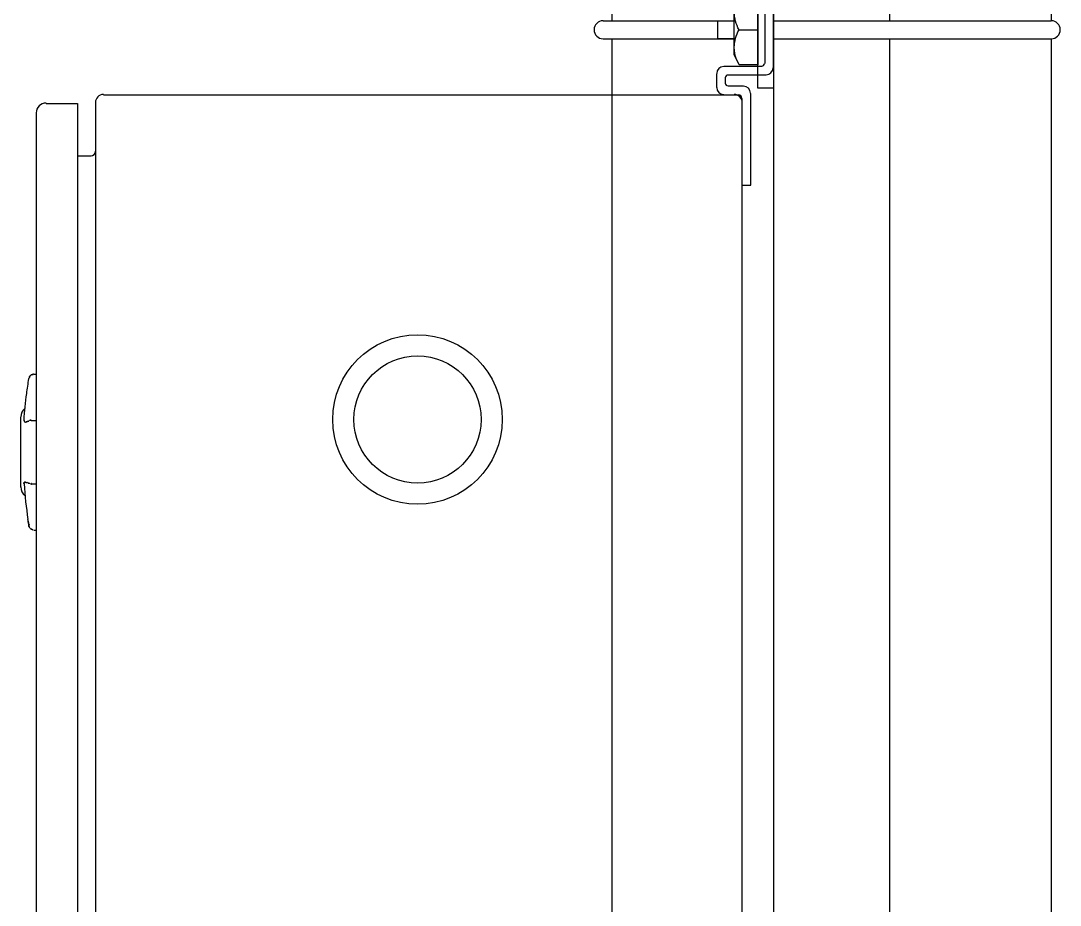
# Model space of a CAD drawing. Header units: feet. Extents: x -159 to 1687, y -48 to 1556.
# Drawn here: x 517.842 to 519.05, y 1045.608 to 1046.636 of the extents above; entities that cross this region are included whole.
import ezdxf

# ---------------------------------------------------------------- set-up
doc = ezdxf.new("R2010")
doc.units = ezdxf.units.FT
doc.header["$MEASUREMENT"] = 0
for name, color, linetype in [('E-COND-RGS', 4, 'Continuous'), ('E-EQPM-CAB', 5, 'Continuous'), ('E-EQPM-HRDW', 253, 'Continuous')]:
    doc.layers.add(name, color=color, linetype=linetype)

# ---------------------------------------------------------------- blocks, each defined once
blk = doc.blocks.new('HSQN031')
blk.add_lwpolyline([(-0.398, 0.211), (-0.398, 0), (0.398, 0), (0.398, 0.211), (0.281, 0.266), (-0.281, 0.266)], close=True)
for points in [[(0, 0.211, 0.123587), (-0.199, 0.266, 0.085237), (-0.339, 0.239)], [(0.339, 0.239, 0.085237), (0.199, 0.266, 0.123587), (0, 0.211), (0, 0)]]:
    blk.add_lwpolyline(points, format="xyb")

msp = doc.modelspace()

# ---------------------------------------------------------------- linework, layer by layer
at = {"layer": 'E-COND-RGS'}
for points in [[(518.71637, 1048.58072), (518.71637, 1046.63582)], [(518.52887, 1046.63582), (518.52887, 1048.57827)], [(518.85179, 1046.63582), (518.85179, 1047.54977), (519.03929, 1047.54977), (519.03929, 1046.63582)], [(518.52887, 1044.51614), (518.52887, 1046.61499)], [(518.71637, 1046.61499), (518.71637, 1044.51614)], [(518.85179, 1042.82805), (518.85179, 1046.61499)], [(519.03929, 1046.61499), (519.03929, 1044.51614)]]:
    msp.add_lwpolyline(points, dxfattribs=at)
at = {"layer": 'E-EQPM-CAB', "lineweight": 25}
msp.add_line((518.68012, 1044.5851), (518.68012, 1046.54561), dxfattribs=at)
for points in [[(518.71637, 1046.58102), (518.71637, 1046.70395), (518.70637, 1046.70395), (518.70637, 1046.58603)], [(518.70304, 1046.58269), (518.65887, 1046.58269)], [(518.65054, 1046.55811), (518.65054, 1046.57436)], [(518.66054, 1046.56311), (518.66054, 1046.56936)], [(518.70804, 1046.57269), (518.66387, 1046.57269)], [(518.68179, 1046.55977), (518.66387, 1046.55977)], [(518.68012, 1046.44477), (518.69012, 1046.44477), (518.69012, 1046.55144)], [(517.87134, 1046.53977), (517.90759, 1046.53977), (517.90759, 1044.5876), (517.87134, 1044.5876)], [(517.92884, 1044.5901), (517.92884, 1046.54061)], [(517.93801, 1046.54977), (518.67596, 1046.54977)], [(517.86008, 1044.59885), (517.86008, 1046.52852)], [(517.92342, 1046.47852), (517.90759, 1046.47852)], [(517.86008, 1046.22476), (517.85675, 1046.22476)], [(517.84175, 1046.09392), (517.84175, 1046.17517)], [(517.85467, 1046.17142), (517.86008, 1046.17142)], [(517.86008, 1046.09725), (517.85467, 1046.09725)], [(517.85092, 1046.0535), (517.8505, 1046.05392), (517.8505, 1046.05475)], [(517.85092, 1046.051), (517.85092, 1046.05225)], [(517.85133, 1046.051), (517.85133, 1046.05058)], [(517.85675, 1046.04392), (517.86008, 1046.04392)]]:
    msp.add_lwpolyline(points, dxfattribs=at)
msp.add_lwpolyline([(517.85516, 1046.22457, -0.0113099), (517.85539, 1046.22463, 0.0109114)], format="xyb", close=True, dxfattribs=at)
for points in [[(517.85589, 1046.22474, -0.0201207), (517.85604, 1046.22476, 0.001902), (517.85552, 1046.22472, -0.0123923), (517.8557, 1046.22468)], [(517.84557, 1046.17191, -0.0145856), (517.84865, 1046.20257, -0.0082741), (517.85118, 1046.21986, -0.0004259), (517.8513, 1046.22056, -0.0226098), (517.85153, 1046.22106)], [(517.85188, 1046.22218, -0.0107088), (517.85198, 1046.22238, -0.0123172), (517.85211, 1046.22258)], [(517.8528, 1046.22317, -0.0123551), (517.85298, 1046.22335, -0.0115425), (517.85317, 1046.22352, -0.0127721), (517.85337, 1046.22368, -0.0129601), (517.85358, 1046.22383)], [(517.85386, 1046.17145, -0.0008488), (517.85406, 1046.17147, -0.0081513), (517.85434, 1046.17142, 0.0060831), (517.8542, 1046.17142)], [(517.85055, 1046.05318, -0.0003536), (517.85041, 1046.05408, -0.0004946), (517.85021, 1046.05539)]]:
    msp.add_lwpolyline(points, format="xyb", dxfattribs=at)
for radius in [0.09855, 0.07396]:
    msp.add_circle((518.30281, 1046.17246), radius, dxfattribs=at)
for centre, radius, start, end in [((518.65866, 1046.57457), 0.00813, 90.00001, 179.99999), ((518.70283, 1046.58623), 0.00313, 269.99996, 0.00004), ((518.70783, 1046.58123), 0.00813, 270.00001, 359.99999), ((518.66366, 1046.56957), 0.00313, 89.99996, 180.00004), ((518.66366, 1046.56332), 0.00313, 179.99996, 270.00004), ((518.65866, 1046.55832), 0.00813, 180.00001, 269.99999), ((518.68158, 1046.55165), 0.00813, 0.00001, 89.99999), ((517.87113, 1046.52873), 0.01146, 90.00023, 179.99977), ((517.9378, 1046.54081), 0.00938, 90.00045, 179.99955), ((518.67075, 1046.54081), 0.00938, 0.00045, 89.99955), ((518.67575, 1046.54581), 0.00396, 359.99996, 90.00004), ((517.92321, 1046.48415), 0.00521, 270.0014, 359.9986), ((517.8566, 1046.21988), 0.00531, 121.93372, 124.71939), ((517.85654, 1046.21997), 0.0052, 116.34081, 119.1567), ((517.85665, 1046.21931), 0.00547, 113.66409, 116.2257), ((517.85657, 1046.2199), 0.00528, 110.85735, 113.60176), ((517.85658, 1046.21944), 0.00533, 108.2273, 110.83265), ((517.85575, 1046.22305), 0.00171, 97.67131, 99.82214), ((517.85655, 1046.21809), 0.00708, 90.01985, 92.45662), ((517.85214, 1046.22174), 0.000781, 154.13425, 158.28071), ((517.85838, 1046.21885), 0.00753, 152.58915, 154.63102), ((517.8932, 1046.20471), 0.04472, 157.68211, 158.22935), ((517.85439, 1046.2204), 0.00264, 158.04918, 165.62972), ((517.85621, 1046.21977), 0.00481, 144.18999, 147.11149), ((517.85664, 1046.21989), 0.00533, 141.5407, 144.28069), ((517.85655, 1046.21955), 0.00521, 138.7552, 141.52573), ((517.85672, 1046.2198), 0.00546, 135.93222, 138.62871), ((517.85657, 1046.21951), 0.00526, 119.13132, 121.87459), ((517.85446, 1046.17538), 0.01271, 127.5834, 179.99987), ((517.85011, 1046.17119), 0.00461, 174.1434, 176.94058), ((517.84868, 1046.17121), 0.00318, 183.17787, 184.76787), ((517.84833, 1046.17122), 0.00283, 184.72259, 186.42083), ((517.84688, 1046.17073), 0.00138, 186.04604, 189.01336), ((517.84724, 1046.17112), 0.00173, 188.61467, 191.27083), ((517.84724, 1046.17077), 0.00174, 190.66971, 193.3171), ((517.84718, 1046.17087), 0.00169, 195.77415, 198.13895), ((517.84706, 1046.17071), 0.00154, 192.93282, 195.7371), ((517.84699, 1046.17081), 0.0015, 200.91732, 203.82208), ((517.84719, 1046.17073), 0.00168, 198.14199, 200.95941), ((517.84681, 1046.17072), 0.00129, 203.58855, 206.81579), ((517.84684, 1046.17072), 0.00132, 209.5694, 212.88512), ((517.84674, 1046.17097), 0.0013, 219.95088, 222.90682), ((517.84641, 1046.17067), 0.000864, 223.26528, 227.50993), ((517.84657, 1046.17083), 0.00109, 226.82614, 230.26285), ((517.84785, 1046.17121), 0.00194, 177.11744, 181.18847), ((517.84654, 1046.17079), 0.00103, 233.96438, 237.69633), ((517.84655, 1046.17081), 0.00105, 237.59946, 241.29866), ((517.84716, 1046.17091), 0.00128, 207.09995, 209.74824), ((517.84659, 1046.1709), 0.00116, 241.63389, 244.92139), ((517.84703, 1046.17085), 0.00114, 213.16167, 216.29862), ((517.847, 1046.17082), 0.00109, 216.21874, 219.43587), ((517.84695, 1046.17079), 0.00103, 230.40677, 233.93645), ((517.84697, 1046.17083), 0.00149, 248.82401, 251.94665), ((517.84694, 1046.17074), 0.000979, 244.89891, 248.70776), ((517.84693, 1046.17107), 0.00131, 255.04631, 258.15314), ((517.84692, 1046.17134), 0.00199, 260.81666, 263.36753), ((517.84699, 1046.17091), 0.00116, 252.07508, 255.22675), ((517.84693, 1046.17105), 0.00129, 258.016, 261.28846), ((517.84694, 1046.17102), 0.00168, 263.04162, 265.92178), ((517.84696, 1046.17209), 0.00275, 265.75657, 267.68568), ((517.84696, 1046.17137), 0.00203, 267.56952, 270.00097), ((517.84695, 1046.17456), 0.0048, 270.06386, 271.18093), ((517.84699, 1046.17166), 0.00232, 271.14546, 273.41586), ((517.84702, 1046.17223), 0.00247, 274.23118, 276.20447), ((517.84697, 1046.17356), 0.00422, 273.02961, 274.43168), ((517.84712, 1046.17254), 0.00278, 276.98331, 278.92595), ((517.84698, 1046.17392), 0.00458, 275.99729, 277.31561), ((517.84645, 1046.17636), 0.00703, 278.66282, 279.58337), ((517.84658, 1046.17518), 0.00584, 281.65604, 282.66114), ((517.84541, 1046.18015), 0.01089, 282.69609, 283.29597), ((517.84641, 1046.17766), 0.00837, 279.80533, 280.49315), ((517.84659, 1046.17682), 0.00706, 280.67024, 281.58603), ((517.84586, 1046.17945), 0.00977, 283.51024, 284.13908), ((517.84623, 1046.17789), 0.00854, 284.36156, 285.18589), ((517.84621, 1046.1771), 0.00768, 286.5724, 287.43906), ((517.8451, 1046.18116), 0.01191, 286.09429, 286.66338), ((517.84664, 1046.17627), 0.00692, 285.11117, 286.02758), ((517.8436, 1046.18555), 0.01655, 288.07682, 288.46996), ((517.84453, 1046.18261), 0.01339, 288.70538, 289.23555), ((517.84469, 1046.18309), 0.01384, 287.44476, 287.96819), ((517.84602, 1046.17824), 0.00885, 289.31345, 290.0718), ((517.8438, 1046.18457), 0.01584, 290.02467, 290.47961), ((517.84045, 1046.19223), 0.02368, 292.22499, 292.52631), ((517.83845, 1046.19838), 0.03052, 291.26613, 291.51228), ((517.84426, 1046.18315), 0.01435, 291.64998, 292.13149), ((517.84449, 1046.18301), 0.01375, 292.62036, 293.13955), ((517.84358, 1046.1852), 0.01595, 293.26218, 293.72596), ((517.84441, 1046.18298), 0.01365, 293.7628, 294.27889), ((517.84431, 1046.18266), 0.01359, 294.68914, 295.20574), ((517.84579, 1046.18014), 0.01065, 294.1432, 294.84786), ((517.8276, 1046.21607), 0.05108, 296.59469, 296.78318), ((517.85717, 1046.15642), 0.01564, 114.3495, 114.83297), ((517.84873, 1046.17472), 0.00443, 295.52595, 296.63403), ((517.85272, 1046.16668), 0.0044, 113.28664, 114.2014), ((517.85275, 1046.16677), 0.00433, 111.0718, 112.35332), ((517.85419, 1046.1636), 0.00819, 110.81396, 111.4886), ((517.85453, 1046.16213), 0.00923, 110.15769, 110.79642), ((517.85474, 1046.16202), 0.00938, 109.66894, 110.25882), ((517.85445, 1046.16331), 0.00811, 107.67414, 108.35731), ((517.85439, 1046.16232), 0.00909, 104.0384, 104.68973), ((517.85472, 1046.16198), 0.00948, 105.38949, 105.95427), ((517.85498, 1046.16018), 0.01172, 102.36926, 102.87913), ((517.85447, 1046.16293), 0.00886, 102.82286, 103.48771), ((517.85516, 1046.16048), 0.01097, 103.4934, 104.0074), ((517.85439, 1046.16324), 0.00818, 101.6338, 102.32733), ((517.85444, 1046.1626), 0.00882, 100.24341, 100.91281), ((517.85421, 1046.16501), 0.00638, 100.88119, 101.7377), ((517.85431, 1046.16331), 0.0081, 98.88093, 99.58117), ((517.85436, 1046.16316), 0.00868, 98.33844, 99.0154), ((517.85473, 1046.16286), 0.00896, 99.57152, 100.23692), ((517.8543, 1046.16329), 0.00812, 97.08573, 97.82724), ((517.85416, 1046.16541), 0.00599, 96.30007, 97.25575), ((517.85474, 1046.16257), 0.00884, 97.68366, 98.35484), ((517.85449, 1046.16259), 0.00883, 95.79914, 96.43082), ((517.85519, 1046.15792), 0.01352, 95.24444, 95.69669), ((517.8553, 1046.15437), 0.01707, 94.11736, 94.48167), ((517.85446, 1046.09413), 0.01271, 180.00013, 232.4166), ((517.8486, 1046.0983), 0.0031, 179.0512, 180.18977), ((517.84911, 1046.09825), 0.00361, 180.89855, 181.94186), ((517.84646, 1046.0984), 0.000958, 172.26633, 175.1548), ((517.84678, 1046.09843), 0.00127, 170.83361, 173.37891), ((517.85017, 1046.09802), 0.00466, 184.07732, 185.02277), ((518.37269, 1046.13453), 0.52843, 183.99842, 188.50945), ((517.84653, 1046.09872), 0.00103, 128.34885, 130.69009), ((517.847, 1046.0984), 0.00107, 173.61025, 176.33361), ((517.84634, 1046.099), 0.000694, 123.35325, 127.05583), ((517.84643, 1046.09888), 0.00084, 120.94128, 123.86707), ((517.84662, 1046.09858), 0.0012, 119.22294, 121.36748), ((517.84637, 1046.09863), 0.000663, 115.93348, 119.63299), ((517.84664, 1046.09852), 0.00125, 114.6086, 116.67646), ((517.84652, 1046.09874), 0.00101, 111.2185, 113.87101), ((517.8465, 1046.09843), 0.000901, 109.22143, 112.01283), ((517.84693, 1046.0984), 0.00135, 104.39602, 106.65172), ((517.84702, 1046.0976), 0.00215, 100.73269, 102.27858), ((517.84693, 1046.09843), 0.000903, 102.00918, 104.74347), ((517.84702, 1046.09683), 0.00292, 85.79426, 87.00372), ((517.84704, 1046.09635), 0.0034, 85.11367, 86.1991), ((517.84715, 1046.09699), 0.00275, 83.97808, 85.45084), ((517.84711, 1046.09559), 0.00415, 81.56822, 82.54328), ((517.84741, 1046.09655), 0.0031, 76.26701, 77.50965), ((517.84712, 1046.09554), 0.00414, 75.23844, 76.20849), ((517.84708, 1046.09513), 0.00448, 72.37422, 73.30055), ((517.84642, 1046.0923), 0.00745, 69.61439, 70.28049), ((517.84697, 1046.09342), 0.00643, 68.40826, 69.12366), ((517.84694, 1046.09262), 0.0069, 67.3164, 68.05082), ((517.84697, 1046.09171), 0.0075, 65.91, 66.58924), ((517.84579, 1046.08925), 0.01016, 63.63964, 64.36458), ((517.84028, 1046.07782), 0.02296, 63.08614, 63.57021), ((517.85531, 1046.10812), 0.0107, 245.50751, 246.80151), ((517.85324, 1046.10381), 0.00573, 246.76349, 248.3563), ((517.82937, 1046.04326), 0.05931, 68.16905, 68.34469), ((517.85493, 1046.1075), 0.0101, 249.06308, 249.67237), ((517.85461, 1046.10718), 0.0094, 250.04461, 250.67951), ((517.85475, 1046.1071), 0.00941, 249.51579, 250.10449), ((517.85507, 1046.10853), 0.01089, 253.01345, 253.54554), ((517.85449, 1046.10621), 0.00848, 252.33929, 253.0132), ((517.85365, 1046.10357), 0.00579, 254.56844, 255.56811), ((517.8542, 1046.10605), 0.00835, 256.13756, 256.81855), ((517.85446, 1046.10621), 0.00895, 255.41666, 256.07223), ((517.85462, 1046.10619), 0.00848, 253.59051, 254.26538), ((517.85384, 1046.10333), 0.00552, 253.96146, 254.98799), ((517.85457, 1046.10655), 0.00885, 256.62285, 257.2883), ((517.85427, 1046.10533), 0.00764, 258.49877, 259.2176), ((517.85405, 1046.10435), 0.00665, 259.68713, 260.52373), ((517.85466, 1046.10803), 0.0108, 261.05966, 261.6189), ((517.8545, 1046.10501), 0.00731, 258.93762, 259.73904), ((517.85426, 1046.10476), 0.00708, 261.45265, 262.25442), ((517.85468, 1046.10627), 0.00858, 260.27111, 260.9539), ((517.85452, 1046.10675), 0.00908, 262.30113, 262.91981), ((517.85439, 1046.10578), 0.00811, 264.01024, 264.7125), ((517.8547, 1046.10595), 0.00827, 262.80562, 263.54081), ((517.85447, 1046.10616), 0.00849, 264.70248, 265.3858), ((517.85441, 1046.10586), 0.00819, 265.34532, 266.06727), ((517.85445, 1046.10617), 0.0085, 266.78574, 267.4697), ((517.85448, 1046.11245), 0.01478, 269.30543, 269.82434), ((517.85449, 1046.10154), 0.00429, 268.069, 269.03748), ((517.84009, 1046.05353), 0.01037, 8.45, 9.04165), ((517.88012, 1046.06029), 0.0301, 188.3975, 188.76098), ((517.86726, 1046.05695), 0.01708, 188.38204, 188.86448), ((517.84176, 1046.05248), 0.00877, 8.47828, 9.12139), ((517.87142, 1046.05689), 0.02116, 188.67828, 189.09201), ((517.84689, 1046.05267), 0.00376, 8.553, 9.53922), ((517.84482, 1046.0519), 0.00591, 8.39668, 9.22073), ((517.8651, 1046.05477), 0.01444, 188.58964, 189.13476), ((517.84581, 1046.0496), 0.00515, 8.75545, 9.6332), ((517.84779, 1046.04971), 0.0033, 8.73438, 9.83064), ((517.85774, 1046.05088), 0.00667, 188.73545, 189.50682), ((517.86409, 1046.05131), 0.01287, 189.06118, 189.61927), ((517.85655, 1046.05131), 0.00698, 269.24327, 269.99872)]:
    msp.add_arc(centre, radius, start, end, dxfattribs=at)
for points in [[(517.84552, 1046.17102), (517.84552, 1046.17107), (517.84552, 1046.17113), (517.84552, 1046.17118)], [(517.84554, 1046.17141), (517.84555, 1046.17158), (517.84556, 1046.17174), (517.84557, 1046.17191)], [(517.84945, 1046.17019), (517.84942, 1046.17018), (517.84938, 1046.17016), (517.84934, 1046.17015)], [(517.85033, 1046.17027), (517.85032, 1046.17027), (517.85032, 1046.17027), (517.85032, 1046.17027)], [(517.85077, 1046.17057), (517.85082, 1046.1706), (517.85088, 1046.17062), (517.85094, 1046.17064)], [(517.85111, 1046.17067), (517.85114, 1046.17068), (517.85118, 1046.1707), (517.85121, 1046.17071)], [(517.8513, 1046.17054), (517.8513, 1046.17054), (517.8513, 1046.17054), (517.8513, 1046.17054)], [(517.85153, 1046.17135), (517.85157, 1046.17136), (517.8516, 1046.17137), (517.85163, 1046.17138)], [(517.85159, 1046.17085), (517.85162, 1046.17086), (517.85165, 1046.17088), (517.85168, 1046.17089)], [(517.85175, 1046.17095), (517.85179, 1046.17096), (517.85182, 1046.17097), (517.85186, 1046.17098)], [(517.85186, 1046.17102), (517.85189, 1046.17103), (517.85192, 1046.17104), (517.85195, 1046.17105)], [(517.85186, 1046.17098), (517.85189, 1046.17099), (517.85192, 1046.171), (517.85195, 1046.17101)], [(517.85231, 1046.17113), (517.85234, 1046.17114), (517.85237, 1046.17115), (517.8524, 1046.17116)], [(517.85365, 1046.1718), (517.85368, 1046.17181), (517.85371, 1046.17181), (517.85375, 1046.17181)], [(517.84548, 1046.09785), (517.84547, 1046.09789), (517.84547, 1046.09792), (517.84547, 1046.09796)], [(517.8455, 1046.0984), (517.8455, 1046.09842), (517.8455, 1046.09844), (517.8455, 1046.09846)], [(517.8455, 1046.09824), (517.8455, 1046.09826), (517.8455, 1046.09827), (517.8455, 1046.09829)], [(517.8455, 1046.09814), (517.8455, 1046.09816), (517.8455, 1046.09817), (517.8455, 1046.09819)], [(517.8455, 1046.09784), (517.8455, 1046.09785), (517.8455, 1046.09785), (517.8455, 1046.09785)], [(517.84551, 1046.09771), (517.84551, 1046.09773), (517.8455, 1046.09774), (517.8455, 1046.09775)], [(517.84552, 1046.09857), (517.84552, 1046.09859), (517.84553, 1046.09861), (517.84553, 1046.09862)], [(517.84553, 1046.09862), (517.84553, 1046.09864), (517.84554, 1046.09865), (517.84554, 1046.09867)], [(517.84555, 1046.09872), (517.84555, 1046.09874), (517.84556, 1046.09876), (517.84556, 1046.09877)], [(517.84555, 1046.09867), (517.84555, 1046.09868), (517.84556, 1046.0987), (517.84556, 1046.09871)], [(517.84557, 1046.09875), (517.84558, 1046.09877), (517.84558, 1046.09878), (517.84559, 1046.09879)], [(517.84559, 1046.09879), (517.84559, 1046.09881), (517.8456, 1046.09882), (517.8456, 1046.09883)], [(517.8456, 1046.09883), (517.84561, 1046.09885), (517.84562, 1046.09886), (517.84562, 1046.09888)], [(517.84562, 1046.09888), (517.84563, 1046.09889), (517.84563, 1046.09891), (517.84564, 1046.09892)], [(517.84564, 1046.09892), (517.84565, 1046.09893), (517.84566, 1046.09895), (517.84566, 1046.09896)], [(517.84566, 1046.09896), (517.84567, 1046.09898), (517.84568, 1046.09899), (517.84569, 1046.099)], [(517.84569, 1046.099), (517.84569, 1046.09902), (517.8457, 1046.09903), (517.84571, 1046.09904)], [(517.84571, 1046.09904), (517.84572, 1046.09906), (517.84572, 1046.09907), (517.84573, 1046.09908)], [(517.84573, 1046.09908), (517.84574, 1046.0991), (517.84575, 1046.09911), (517.84576, 1046.09912)], [(517.84576, 1046.09912), (517.84577, 1046.09914), (517.84578, 1046.09915), (517.84579, 1046.09916)], [(517.8458, 1046.09944), (517.84581, 1046.09945), (517.84582, 1046.09946), (517.84583, 1046.09947)], [(517.84582, 1046.0992), (517.84583, 1046.09922), (517.84584, 1046.09923), (517.84585, 1046.09924)], [(517.84592, 1046.09839), (517.84592, 1046.09841), (517.84592, 1046.09842), (517.84592, 1046.09844)], [(517.84592, 1046.09832), (517.84592, 1046.09834), (517.84592, 1046.09836), (517.84592, 1046.09837)], [(517.84595, 1046.09859), (517.84595, 1046.0986), (517.84595, 1046.09861), (517.84596, 1046.09863)], [(517.84598, 1046.09871), (517.84598, 1046.09872), (517.84599, 1046.09874), (517.84599, 1046.09875)], [(517.84612, 1046.09891), (517.84613, 1046.09892), (517.84614, 1046.09893), (517.84614, 1046.09894)], [(517.84617, 1046.09897), (517.84617, 1046.09898), (517.84618, 1046.09899), (517.84619, 1046.099)], [(517.84619, 1046.099), (517.8462, 1046.09901), (517.84621, 1046.09902), (517.84622, 1046.09903)], [(517.8462, 1046.09928), (517.84621, 1046.09928), (517.84623, 1046.09929), (517.84624, 1046.09929)], [(517.84625, 1046.09906), (517.84626, 1046.09907), (517.84627, 1046.09907), (517.84628, 1046.09908)], [(517.84631, 1046.09911), (517.84632, 1046.09912), (517.84633, 1046.09913), (517.84634, 1046.09913)], [(517.84662, 1046.09973), (517.84664, 1046.09973), (517.84665, 1046.09973), (517.84667, 1046.09973)], [(517.84669, 1046.09973), (517.84671, 1046.09973), (517.84673, 1046.09973), (517.84674, 1046.09974)], [(517.84669, 1046.09932), (517.84671, 1046.09932), (517.84673, 1046.09933), (517.84675, 1046.09933)], [(517.84672, 1046.09974), (517.84674, 1046.09974), (517.84676, 1046.09974), (517.84677, 1046.09974)], [(517.84681, 1046.09975), (517.84683, 1046.09975), (517.84685, 1046.09975), (517.84686, 1046.09975)], [(517.84682, 1046.09975), (517.84684, 1046.09975), (517.84685, 1046.09975), (517.84687, 1046.09975)], [(517.84686, 1046.09933), (517.84688, 1046.09933), (517.8469, 1046.09934), (517.84691, 1046.09934)], [(517.8469, 1046.09975), (517.84692, 1046.09975), (517.84694, 1046.09975), (517.84696, 1046.09975)], [(517.84696, 1046.09975), (517.84698, 1046.09975), (517.84699, 1046.09975), (517.84701, 1046.09975)], [(517.84701, 1046.09975), (517.84703, 1046.09975), (517.84705, 1046.09975), (517.84707, 1046.09975)], [(517.84707, 1046.09933), (517.84709, 1046.09933), (517.84711, 1046.09933), (517.84713, 1046.09933)], [(517.84727, 1046.09974), (517.84729, 1046.09974), (517.84731, 1046.09973), (517.84733, 1046.09973)], [(517.84742, 1046.09973), (517.84744, 1046.09972), (517.84746, 1046.09972), (517.84748, 1046.09972)], [(517.84754, 1046.09968), (517.84757, 1046.09968), (517.84759, 1046.09967), (517.84762, 1046.09967)], [(517.84764, 1046.09928), (517.84766, 1046.09928), (517.84768, 1046.09928), (517.8477, 1046.09927)], [(517.84778, 1046.09916), (517.8478, 1046.09915), (517.84782, 1046.09915), (517.84785, 1046.09914)], [(517.84784, 1046.09926), (517.84786, 1046.09926), (517.84788, 1046.09925), (517.84791, 1046.09925)], [(517.84786, 1046.09962), (517.84788, 1046.09961), (517.8479, 1046.09961), (517.84793, 1046.0996)], [(517.84791, 1046.09925), (517.84793, 1046.09924), (517.84795, 1046.09924), (517.84797, 1046.09924)], [(517.84792, 1046.09912), (517.84794, 1046.09912), (517.84797, 1046.09911), (517.84799, 1046.09911)], [(517.84796, 1046.09961), (517.84798, 1046.09961), (517.84801, 1046.0996), (517.84803, 1046.0996)], [(517.84826, 1046.09941), (517.84829, 1046.09941), (517.84831, 1046.0994), (517.84834, 1046.09939)], [(517.84828, 1046.09948), (517.84831, 1046.09947), (517.84833, 1046.09946), (517.84835, 1046.09946)], [(517.84837, 1046.09933), (517.84839, 1046.09933), (517.84842, 1046.09932), (517.84844, 1046.09931)], [(517.84854, 1046.09941), (517.84856, 1046.0994), (517.84859, 1046.09939), (517.84861, 1046.09938)], [(517.84859, 1046.09941), (517.84861, 1046.0994), (517.84863, 1046.09939), (517.84865, 1046.09939)], [(517.84864, 1046.0993), (517.84867, 1046.0993), (517.84869, 1046.09929), (517.84871, 1046.09928)], [(517.84869, 1046.09907), (517.84872, 1046.09907), (517.84874, 1046.09906), (517.84877, 1046.09905)], [(517.84871, 1046.09933), (517.84873, 1046.09932), (517.84876, 1046.09932), (517.84878, 1046.09931)], [(517.84878, 1046.09931), (517.8488, 1046.0993), (517.84882, 1046.09929), (517.84884, 1046.09929)], [(517.8489, 1046.09954), (517.84892, 1046.09953), (517.84895, 1046.09952), (517.84898, 1046.09951)], [(517.8491, 1046.09915), (517.84912, 1046.09914), (517.84914, 1046.09913), (517.84916, 1046.09912)], [(517.84912, 1046.09902), (517.84915, 1046.09901), (517.84918, 1046.099), (517.8492, 1046.09899)], [(517.84916, 1046.0992), (517.84919, 1046.09919), (517.84921, 1046.09918), (517.84923, 1046.09917)], [(517.84939, 1046.09914), (517.84941, 1046.09913), (517.84944, 1046.09912), (517.84946, 1046.09911)], [(517.84946, 1046.09949), (517.84948, 1046.09948), (517.84951, 1046.09947), (517.84953, 1046.09946)], [(517.84949, 1046.09882), (517.84952, 1046.09881), (517.84954, 1046.0988), (517.84956, 1046.09879)], [(517.84961, 1046.09898), (517.84964, 1046.09897), (517.84966, 1046.09896), (517.84968, 1046.09895)], [(517.84987, 1046.09922), (517.84989, 1046.09921), (517.84992, 1046.09919), (517.84995, 1046.09918)], [(517.85, 1046.09909), (517.85003, 1046.09908), (517.85005, 1046.09907), (517.85007, 1046.09906)], [(517.85007, 1046.09864), (517.85009, 1046.09863), (517.85012, 1046.09862), (517.85014, 1046.09861)], [(517.8501, 1046.09877), (517.85012, 1046.09875), (517.85015, 1046.09874), (517.85018, 1046.09873)], [(517.85023, 1046.09842), (517.85026, 1046.09841), (517.85028, 1046.0984), (517.85031, 1046.09839)], [(517.85035, 1046.09869), (517.85037, 1046.09868), (517.8504, 1046.09867), (517.85042, 1046.09866)], [(517.85154, 1046.09814), (517.8515, 1046.09815), (517.85147, 1046.09816), (517.85144, 1046.09817)], [(517.85172, 1046.09819), (517.85169, 1046.0982), (517.85166, 1046.09821), (517.85163, 1046.09822)], [(517.85179, 1046.09773), (517.85176, 1046.09774), (517.85173, 1046.09775), (517.85169, 1046.09776)], [(517.85273, 1046.0979), (517.85269, 1046.09791), (517.85266, 1046.09791), (517.85263, 1046.09792)], [(517.853, 1046.09786), (517.85297, 1046.09787), (517.85293, 1046.09787), (517.8529, 1046.09788)], [(517.85388, 1046.0973), (517.85384, 1046.09731), (517.85381, 1046.09731), (517.85377, 1046.09731)], [(517.85395, 1046.09768), (517.85392, 1046.09769), (517.85389, 1046.09769), (517.85385, 1046.09769)], [(517.85402, 1046.09767), (517.85402, 1046.09767), (517.85402, 1046.09767), (517.85401, 1046.09767)], [(517.85459, 1046.0979), (517.85453, 1046.09791), (517.85446, 1046.09791), (517.85439, 1046.09791)], [(517.85004, 1046.05604), (517.85003, 1046.05613), (517.85001, 1046.05622), (517.85, 1046.05631)], [(517.85021, 1046.05512), (517.8502, 1046.05515), (517.8502, 1046.05519), (517.85019, 1046.05522)], [(517.85025, 1046.05542), (517.85025, 1046.05545), (517.85024, 1046.05548), (517.85024, 1046.05551)], [(517.85033, 1046.05532), (517.85032, 1046.05537), (517.85032, 1046.05541), (517.85031, 1046.05546)], [(517.85012, 1046.05493), (517.85012, 1046.05496), (517.85012, 1046.05498), (517.85011, 1046.055)], [(517.85031, 1046.05296), (517.85031, 1046.053), (517.8503, 1046.05303), (517.8503, 1046.05307)], [(517.85036, 1046.05272), (517.85035, 1046.05275), (517.85035, 1046.05277), (517.85034, 1046.0528)], [(517.85037, 1046.0545), (517.85036, 1046.05451), (517.85036, 1046.05453), (517.85036, 1046.05455)], [(517.85041, 1046.05409), (517.8504, 1046.0541), (517.8504, 1046.05411), (517.8504, 1046.05412)], [(517.85052, 1046.05242), (517.85051, 1046.05243), (517.85051, 1046.05244), (517.85051, 1046.05245)], [(517.85055, 1046.05417), (517.85054, 1046.05419), (517.85054, 1046.0542), (517.85054, 1046.05422)], [(517.85056, 1046.0533), (517.85056, 1046.05335), (517.85055, 1046.05339), (517.85054, 1046.05343)], [(517.85062, 1046.05297), (517.85062, 1046.053), (517.85061, 1046.05304), (517.85061, 1046.05307)], [(517.85067, 1046.05192), (517.85067, 1046.05193), (517.85067, 1046.05195), (517.85067, 1046.05196)], [(517.85071, 1046.05483), (517.8507, 1046.05485), (517.8507, 1046.05486), (517.8507, 1046.05488)], [(517.85074, 1046.05258), (517.85073, 1046.05263), (517.85072, 1046.05268), (517.85072, 1046.05273)], [(517.8508, 1046.05127), (517.8508, 1046.05129), (517.8508, 1046.05131), (517.85079, 1046.05133)], [(517.85081, 1046.05159), (517.85081, 1046.0516), (517.85081, 1046.0516), (517.85081, 1046.05161)], [(517.85089, 1046.05343), (517.85088, 1046.05347), (517.85088, 1046.05351), (517.85087, 1046.05355)], [(517.85087, 1046.05179), (517.85087, 1046.05181), (517.85087, 1046.05182), (517.85087, 1046.05183)], [(517.85087, 1046.05142), (517.85087, 1046.05142), (517.85087, 1046.05143), (517.85087, 1046.05143)], [(517.85089, 1046.05241), (517.85089, 1046.05244), (517.85088, 1046.05247), (517.85088, 1046.05249)], [(517.85089, 1046.05021), (517.8509, 1046.05018), (517.8509, 1046.05015), (517.85091, 1046.05012)], [(517.85094, 1046.05116), (517.85094, 1046.05118), (517.85093, 1046.0512), (517.85093, 1046.05122)], [(517.85096, 1046.05078), (517.85096, 1046.0508), (517.85095, 1046.05082), (517.85095, 1046.05084)], [(517.85101, 1046.04984), (517.85101, 1046.04985), (517.851, 1046.04986), (517.851, 1046.04987)], [(517.85101, 1046.04956), (517.85101, 1046.04957), (517.851, 1046.04957), (517.851, 1046.04958)], [(517.85104, 1046.05032), (517.85104, 1046.05035), (517.85104, 1046.05038), (517.85103, 1046.0504)], [(517.85105, 1046.05), (517.85105, 1046.05004), (517.85104, 1046.05008), (517.85104, 1046.05012)], [(517.85107, 1046.05068), (517.85106, 1046.05071), (517.85106, 1046.05074), (517.85105, 1046.05077)], [(517.85106, 1046.048), (517.85106, 1046.04801), (517.85106, 1046.04803), (517.85105, 1046.04804)], [(517.8511, 1046.05003), (517.85109, 1046.05005), (517.85109, 1046.05008), (517.85109, 1046.0501)], [(517.85109, 1046.04884), (517.85109, 1046.04885), (517.85109, 1046.04886), (517.85109, 1046.04887)], [(517.85112, 1046.04905), (517.85111, 1046.04906), (517.85111, 1046.04908), (517.85111, 1046.04909)], [(517.85112, 1046.04901), (517.85112, 1046.04902), (517.85112, 1046.04903), (517.85112, 1046.04904)], [(517.85117, 1046.04983), (517.85116, 1046.04987), (517.85116, 1046.0499), (517.85115, 1046.04993)], [(517.85117, 1046.04942), (517.85116, 1046.04943), (517.85116, 1046.04944), (517.85116, 1046.04945)], [(517.85116, 1046.04876), (517.85116, 1046.04875), (517.85116, 1046.04874), (517.85116, 1046.04873)], [(517.8512, 1046.05094), (517.8512, 1046.05097), (517.85119, 1046.05101), (517.85118, 1046.05104)], [(517.85119, 1046.04903), (517.85119, 1046.04904), (517.85119, 1046.04906), (517.85118, 1046.04907)], [(517.8512, 1046.04797), (517.8512, 1046.04799), (517.8512, 1046.048), (517.8512, 1046.04801)], [(517.85121, 1046.04792), (517.8512, 1046.04794), (517.8512, 1046.04795), (517.8512, 1046.04796)], [(517.85122, 1046.04773), (517.85121, 1046.04774), (517.85121, 1046.04775), (517.8512, 1046.04777)], [(517.85122, 1046.04833), (517.85122, 1046.04834), (517.85121, 1046.04835), (517.85121, 1046.04836)], [(517.85122, 1046.04823), (517.85122, 1046.04824), (517.85121, 1046.04826), (517.85121, 1046.04827)], [(517.85122, 1046.04874), (517.85122, 1046.04874), (517.85122, 1046.04875), (517.85122, 1046.04876)], [(517.85122, 1046.04842), (517.85122, 1046.04843), (517.85122, 1046.04845), (517.85122, 1046.04846)], [(517.85129, 1046.049), (517.85129, 1046.04898), (517.8513, 1046.04897), (517.8513, 1046.04896)], [(517.8513, 1046.04808), (517.85129, 1046.04809), (517.85129, 1046.04811), (517.85129, 1046.04812)], [(517.85134, 1046.04859), (517.85134, 1046.04859), (517.85134, 1046.04859), (517.85134, 1046.0486)], [(517.85134, 1046.0486), (517.85134, 1046.0486), (517.85134, 1046.0486), (517.85134, 1046.0486)], [(517.85135, 1046.04853), (517.85135, 1046.04853), (517.85135, 1046.04854), (517.85135, 1046.04854)], [(517.85135, 1046.04853), (517.85135, 1046.04853), (517.85135, 1046.04854), (517.85135, 1046.04854)], [(517.85135, 1046.04815), (517.85135, 1046.04815), (517.85135, 1046.04815), (517.85135, 1046.04816)], [(517.85137, 1046.04875), (517.85136, 1046.04875), (517.85136, 1046.04876), (517.85136, 1046.04876)], [(517.85136, 1046.04859), (517.85136, 1046.04858), (517.85136, 1046.04857), (517.85136, 1046.04857)], [(517.85137, 1046.04917), (517.85137, 1046.04916), (517.85138, 1046.04915), (517.85138, 1046.04913)], [(517.85137, 1046.04839), (517.85137, 1046.0484), (517.85137, 1046.0484), (517.85137, 1046.0484)], [(517.85138, 1046.0488), (517.85138, 1046.04879), (517.85138, 1046.04878), (517.85139, 1046.04876)], [(517.85139, 1046.04855), (517.85139, 1046.04856), (517.85138, 1046.04857), (517.85138, 1046.04858)], [(517.85141, 1046.04915), (517.85141, 1046.04913), (517.85141, 1046.04912), (517.85142, 1046.0491)], [(517.85141, 1046.04829), (517.85141, 1046.0483), (517.85141, 1046.04831), (517.85141, 1046.04833)], [(517.85143, 1046.04842), (517.85143, 1046.04843), (517.85142, 1046.04843), (517.85142, 1046.04844)], [(517.85144, 1046.04708), (517.85144, 1046.0471), (517.85143, 1046.04711), (517.85142, 1046.04712)], [(517.85143, 1046.04859), (517.85143, 1046.04858), (517.85143, 1046.04857), (517.85143, 1046.04857)], [(517.85144, 1046.04868), (517.85145, 1046.04867), (517.85145, 1046.04866), (517.85145, 1046.04865)], [(517.85144, 1046.04849), (517.85144, 1046.0485), (517.85144, 1046.04851), (517.85144, 1046.04852)], [(517.85146, 1046.04827), (517.85146, 1046.04829), (517.85145, 1046.0483), (517.85145, 1046.04831)], [(517.85146, 1046.04818), (517.85146, 1046.04819), (517.85146, 1046.0482), (517.85145, 1046.04821)], [(517.85146, 1046.04848), (517.85146, 1046.04847), (517.85146, 1046.04846), (517.85146, 1046.04845)], [(517.85147, 1046.04804), (517.85147, 1046.04806), (517.85146, 1046.04807), (517.85146, 1046.04808)], [(517.85148, 1046.04864), (517.85147, 1046.04865), (517.85147, 1046.04866), (517.85147, 1046.04867)], [(517.8515, 1046.04696), (517.85149, 1046.04697), (517.85149, 1046.04698), (517.85148, 1046.04699)], [(517.85152, 1046.04817), (517.85152, 1046.04818), (517.85152, 1046.04819), (517.85152, 1046.0482)], [(517.85153, 1046.04812), (517.85153, 1046.04813), (517.85153, 1046.04814), (517.85152, 1046.04815)], [(517.85153, 1046.04791), (517.85152, 1046.04792), (517.85152, 1046.04793), (517.85152, 1046.04794)], [(517.85154, 1046.04979), (517.85153, 1046.04981), (517.85153, 1046.04982), (517.85153, 1046.04984)], [(517.85155, 1046.04811), (517.85155, 1046.04812), (517.85155, 1046.04813), (517.85154, 1046.04814)], [(517.85157, 1046.04891), (517.85157, 1046.04892), (517.85157, 1046.04893), (517.85156, 1046.04895)], [(517.85158, 1046.0479), (517.85158, 1046.04791), (517.85157, 1046.04793), (517.85157, 1046.04794)], [(517.8516, 1046.04812), (517.8516, 1046.04813), (517.85159, 1046.04814), (517.85159, 1046.04815)], [(517.8516, 1046.04796), (517.8516, 1046.04797), (517.85159, 1046.04798), (517.85159, 1046.048)], [(517.8516, 1046.0479), (517.8516, 1046.04791), (517.85159, 1046.04792), (517.85159, 1046.04794)], [(517.85162, 1046.04859), (517.85162, 1046.0486), (517.85162, 1046.04861), (517.85162, 1046.04861)], [(517.85164, 1046.04647), (517.85164, 1046.04648), (517.85163, 1046.0465), (517.85162, 1046.04651)], [(517.85164, 1046.04779), (517.85163, 1046.0478), (517.85163, 1046.04781), (517.85163, 1046.04782)], [(517.85165, 1046.04775), (517.85165, 1046.04776), (517.85164, 1046.04777), (517.85164, 1046.04779)], [(517.85165, 1046.04871), (517.85165, 1046.0487), (517.85165, 1046.0487), (517.85165, 1046.0487)], [(517.85167, 1046.04771), (517.85166, 1046.04773), (517.85166, 1046.04774), (517.85165, 1046.04775)], [(517.85167, 1046.04743), (517.85167, 1046.04744), (517.85167, 1046.04746), (517.85166, 1046.04747)], [(517.85167, 1046.04835), (517.85167, 1046.04836), (517.85167, 1046.04837), (517.85167, 1046.04838)], [(517.85168, 1046.04768), (517.85168, 1046.04769), (517.85167, 1046.0477), (517.85167, 1046.04771)], [(517.85169, 1046.04764), (517.85169, 1046.04765), (517.85168, 1046.04766), (517.85168, 1046.04768)], [(517.85172, 1046.04757), (517.85172, 1046.04758), (517.85171, 1046.04759), (517.85171, 1046.04761)], [(517.85172, 1046.04724), (517.85172, 1046.04725), (517.85171, 1046.04726), (517.85171, 1046.04727)], [(517.85174, 1046.04745), (517.85173, 1046.04746), (517.85173, 1046.04747), (517.85172, 1046.04749)], [(517.85177, 1046.04714), (517.85176, 1046.04715), (517.85175, 1046.04716), (517.85175, 1046.04717)], [(517.85178, 1046.0471), (517.85178, 1046.04712), (517.85177, 1046.04713), (517.85177, 1046.04714)], [(517.85181, 1046.04729), (517.8518, 1046.0473), (517.85179, 1046.04731), (517.85179, 1046.04733)], [(517.85183, 1046.04701), (517.85182, 1046.04702), (517.85182, 1046.04703), (517.85181, 1046.04704)], [(517.85184, 1046.04697), (517.85184, 1046.04699), (517.85183, 1046.047), (517.85183, 1046.04701)], [(517.85186, 1046.04694), (517.85186, 1046.04695), (517.85185, 1046.04696), (517.85184, 1046.04697)], [(517.85189, 1046.0471), (517.85189, 1046.04711), (517.85188, 1046.04712), (517.85188, 1046.04713)], [(517.85193, 1046.04713), (517.85192, 1046.04714), (517.85191, 1046.04715), (517.85191, 1046.04716)], [(517.85195, 1046.04678), (517.85194, 1046.04679), (517.85193, 1046.0468), (517.85193, 1046.04682)], [(517.85198, 1046.04703), (517.85197, 1046.04704), (517.85197, 1046.04705), (517.85196, 1046.04707)], [(517.85198, 1046.04683), (517.85197, 1046.04685), (517.85197, 1046.04686), (517.85196, 1046.04687)], [(517.85198, 1046.0467), (517.85198, 1046.04671), (517.85197, 1046.04672), (517.85196, 1046.04673)], [(517.85198, 1046.04654), (517.85197, 1046.04655), (517.85197, 1046.04656), (517.85196, 1046.04657)], [(517.85199, 1046.0469), (517.85199, 1046.04691), (517.85198, 1046.04693), (517.85197, 1046.04694)], [(517.852, 1046.04651), (517.85199, 1046.04652), (517.85199, 1046.04653), (517.85198, 1046.04654)], [(517.85201, 1046.04687), (517.852, 1046.04688), (517.852, 1046.04689), (517.85199, 1046.0469)], [(517.85202, 1046.04696), (517.85201, 1046.04697), (517.85201, 1046.04698), (517.852, 1046.04699)], [(517.85204, 1046.04692), (517.85203, 1046.04694), (517.85203, 1046.04695), (517.85202, 1046.04696)], [(517.85206, 1046.04615), (517.85205, 1046.04616), (517.85204, 1046.04617), (517.85203, 1046.04618)], [(517.85207, 1046.04641), (517.85206, 1046.04642), (517.85205, 1046.04643), (517.85205, 1046.04644)], [(517.85208, 1046.04685), (517.85207, 1046.04687), (517.85207, 1046.04688), (517.85206, 1046.04689)], [(517.85212, 1046.04662), (517.85211, 1046.04663), (517.85211, 1046.04664), (517.8521, 1046.04665)], [(517.85212, 1046.04649), (517.85211, 1046.0465), (517.85211, 1046.04651), (517.8521, 1046.04652)], [(517.85212, 1046.04678), (517.85212, 1046.04679), (517.85211, 1046.0468), (517.85211, 1046.04682)], [(517.85217, 1046.04629), (517.85216, 1046.0463), (517.85215, 1046.04632), (517.85214, 1046.04633)], [(517.85216, 1046.04629), (517.85215, 1046.0463), (517.85214, 1046.04631), (517.85214, 1046.04632)], [(517.85227, 1046.04642), (517.85226, 1046.04643), (517.85225, 1046.04644), (517.85225, 1046.04645)], [(517.85232, 1046.04649), (517.85231, 1046.0465), (517.85231, 1046.04651), (517.8523, 1046.04652)], [(517.85235, 1046.04606), (517.85234, 1046.04607), (517.85233, 1046.04608), (517.85232, 1046.04609)], [(517.85236, 1046.04689), (517.85235, 1046.0469), (517.85234, 1046.04691), (517.85233, 1046.04692)], [(517.85237, 1046.04602), (517.85236, 1046.04604), (517.85235, 1046.04605), (517.85235, 1046.04606)], [(517.85241, 1046.04583), (517.8524, 1046.04584), (517.8524, 1046.04585), (517.85239, 1046.04586)], [(517.85243, 1046.04621), (517.85242, 1046.04622), (517.85241, 1046.04623), (517.8524, 1046.04624)], [(517.85244, 1046.04569), (517.85243, 1046.0457), (517.85242, 1046.04571), (517.85241, 1046.04573)], [(517.85245, 1046.04618), (517.85244, 1046.04619), (517.85243, 1046.0462), (517.85243, 1046.04621)], [(517.8525, 1046.04626), (517.85249, 1046.04627), (517.85248, 1046.04628), (517.85247, 1046.04629)], [(517.8525, 1046.04589), (517.85249, 1046.0459), (517.85248, 1046.04591), (517.85247, 1046.04591)], [(517.85253, 1046.04622), (517.85252, 1046.04623), (517.85251, 1046.04624), (517.8525, 1046.04626)], [(517.85255, 1046.04563), (517.85254, 1046.04564), (517.85252, 1046.04565), (517.85251, 1046.04566)], [(517.85254, 1046.04594), (517.85253, 1046.04595), (517.85252, 1046.04596), (517.85252, 1046.04597)], [(517.85257, 1046.04603), (517.85256, 1046.04603), (517.85256, 1046.04604), (517.85255, 1046.04605)], [(517.85262, 1046.04571), (517.85261, 1046.04572), (517.85261, 1046.04573), (517.8526, 1046.04574)], [(517.85267, 1046.04606), (517.85266, 1046.04607), (517.85266, 1046.04608), (517.85265, 1046.04609)], [(517.85274, 1046.04571), (517.85273, 1046.04572), (517.85272, 1046.04573), (517.85271, 1046.04574)], [(517.85274, 1046.04549), (517.85273, 1046.0455), (517.85272, 1046.04551), (517.85271, 1046.04552)], [(517.85274, 1046.04636), (517.85273, 1046.04637), (517.85272, 1046.04637), (517.85272, 1046.04638)], [(517.85282, 1046.04584), (517.85281, 1046.04585), (517.8528, 1046.04586), (517.85279, 1046.04587)], [(517.85283, 1046.04575), (517.85282, 1046.04576), (517.85281, 1046.04577), (517.8528, 1046.04578)], [(517.85284, 1046.04541), (517.85283, 1046.04542), (517.85282, 1046.04543), (517.85281, 1046.04543)], [(517.85286, 1046.04539), (517.85285, 1046.04539), (517.85284, 1046.0454), (517.85284, 1046.04541)], [(517.85288, 1046.04594), (517.85287, 1046.04595), (517.85286, 1046.04596), (517.85285, 1046.04597)], [(517.85288, 1046.04584), (517.85287, 1046.04585), (517.85286, 1046.04586), (517.85285, 1046.04587)], [(517.85292, 1046.04588), (517.85291, 1046.04589), (517.8529, 1046.0459), (517.85289, 1046.04591)], [(517.85295, 1046.04577), (517.85294, 1046.04578), (517.85293, 1046.04579), (517.85292, 1046.0458)], [(517.85296, 1046.04543), (517.85294, 1046.04544), (517.85293, 1046.04545), (517.85292, 1046.04546)], [(517.85297, 1046.04552), (517.85295, 1046.04553), (517.85294, 1046.04554), (517.85293, 1046.04555)], [(517.85298, 1046.04575), (517.85297, 1046.04575), (517.85296, 1046.04576), (517.85295, 1046.04577)], [(517.85304, 1046.04569), (517.85303, 1046.0457), (517.85302, 1046.04571), (517.85301, 1046.04571)], [(517.85309, 1046.04554), (517.85308, 1046.04555), (517.85307, 1046.04556), (517.85306, 1046.04557)], [(517.85316, 1046.04505), (517.85315, 1046.04505), (517.85314, 1046.04506), (517.85313, 1046.04507)], [(517.85328, 1046.04527), (517.85326, 1046.04528), (517.85325, 1046.04529), (517.85324, 1046.0453)], [(517.8533, 1046.04506), (517.85329, 1046.04507), (517.85328, 1046.04507), (517.85327, 1046.04508)], [(517.85331, 1046.04546), (517.8533, 1046.04546), (517.8533, 1046.04547), (517.85329, 1046.04548)], [(517.85333, 1046.04544), (517.85333, 1046.04545), (517.85332, 1046.04545), (517.85331, 1046.04546)], [(517.85339, 1046.0454), (517.85338, 1046.0454), (517.85337, 1046.04541), (517.85336, 1046.04542)], [(517.8534, 1046.04508), (517.85339, 1046.04509), (517.85338, 1046.04509), (517.85336, 1046.0451)], [(517.85342, 1046.04559), (517.8534, 1046.0456), (517.85339, 1046.04561), (517.85338, 1046.04562)], [(517.85341, 1046.04548), (517.85341, 1046.04549), (517.8534, 1046.0455), (517.85339, 1046.0455)], [(517.85345, 1046.04556), (517.85344, 1046.04557), (517.85343, 1046.04558), (517.85342, 1046.04559)], [(517.85349, 1046.04532), (517.85348, 1046.04533), (517.85347, 1046.04534), (517.85346, 1046.04534)], [(517.85349, 1046.04493), (517.85348, 1046.04493), (517.85347, 1046.04494), (517.85346, 1046.04495)], [(517.85355, 1046.04528), (517.85354, 1046.04529), (517.85353, 1046.0453), (517.85352, 1046.0453)], [(517.85358, 1046.04486), (517.85357, 1046.04487), (517.85355, 1046.04488), (517.85354, 1046.04489)], [(517.85359, 1046.04525), (517.85358, 1046.04526), (517.85356, 1046.04527), (517.85355, 1046.04528)], [(517.85362, 1046.04503), (517.85361, 1046.04504), (517.8536, 1046.04505), (517.85358, 1046.04506)], [(517.85367, 1046.04509), (517.85366, 1046.0451), (517.85364, 1046.0451), (517.85363, 1046.04511)], [(517.85381, 1046.045), (517.8538, 1046.045), (517.85379, 1046.04501), (517.85378, 1046.04502)], [(517.85384, 1046.04498), (517.85383, 1046.04498), (517.85382, 1046.04499), (517.85381, 1046.045)], [(517.85388, 1046.04495), (517.85387, 1046.04496), (517.85386, 1046.04497), (517.85384, 1046.04498)], [(517.85391, 1046.04493), (517.8539, 1046.04494), (517.85389, 1046.04495), (517.85388, 1046.04495)], [(517.85397, 1046.04504), (517.85395, 1046.04505), (517.85394, 1046.04506), (517.85393, 1046.04507)], [(517.854, 1046.0448), (517.85398, 1046.04481), (517.85397, 1046.04482), (517.85396, 1046.04482)], [(517.85401, 1046.04499), (517.854, 1046.04499), (517.85399, 1046.045), (517.85398, 1046.04501)], [(517.85403, 1046.04476), (517.85401, 1046.04477), (517.854, 1046.04477), (517.85399, 1046.04478)], [(517.85406, 1046.04474), (517.85405, 1046.04475), (517.85404, 1046.04475), (517.85403, 1046.04476)], [(517.85407, 1046.04469), (517.85406, 1046.04469), (517.85405, 1046.0447), (517.85404, 1046.0447)], [(517.8541, 1046.04481), (517.85409, 1046.04481), (517.85407, 1046.04482), (517.85406, 1046.04483)], [(517.85414, 1046.0452), (517.85413, 1046.04521), (517.85412, 1046.04521), (517.85411, 1046.04522)], [(517.85415, 1046.04492), (517.85414, 1046.04492), (517.85413, 1046.04493), (517.85412, 1046.04493)], [(517.85418, 1046.04446), (517.85416, 1046.04447), (517.85415, 1046.04447), (517.85414, 1046.04448)], [(517.8542, 1046.04495), (517.85418, 1046.04496), (517.85417, 1046.04497), (517.85416, 1046.04497)], [(517.85419, 1046.04479), (517.85418, 1046.04479), (517.85417, 1046.0448), (517.85416, 1046.0448)], [(517.85426, 1046.04488), (517.85425, 1046.04489), (517.85424, 1046.0449), (517.85422, 1046.0449)], [(517.85435, 1046.04464), (517.85434, 1046.04465), (517.85433, 1046.04465), (517.85432, 1046.04466)], [(517.85439, 1046.04483), (517.85438, 1046.04484), (517.85436, 1046.04484), (517.85435, 1046.04485)], [(517.85441, 1046.0449), (517.8544, 1046.0449), (517.85439, 1046.04491), (517.85437, 1046.04491)], [(517.85447, 1046.04476), (517.85446, 1046.04477), (517.85445, 1046.04477), (517.85443, 1046.04478)], [(517.85452, 1046.04467), (517.85451, 1046.04468), (517.8545, 1046.04468), (517.85449, 1046.04469)], [(517.85453, 1046.04474), (517.85452, 1046.04474), (517.85451, 1046.04475), (517.8545, 1046.04475)], [(517.85457, 1046.04472), (517.85455, 1046.04473), (517.85454, 1046.04473), (517.85453, 1046.04474)], [(517.85459, 1046.04461), (517.85458, 1046.04462), (517.85457, 1046.04462), (517.85455, 1046.04463)], [(517.85463, 1046.0447), (517.85462, 1046.0447), (517.85461, 1046.04471), (517.85459, 1046.04471)], [(517.85465, 1046.04452), (517.85464, 1046.04452), (517.85463, 1046.04453), (517.85461, 1046.04453)], [(517.85467, 1046.04468), (517.85466, 1046.04469), (517.85464, 1046.04469), (517.85463, 1046.0447)], [(517.8547, 1046.04451), (517.85469, 1046.04452), (517.85467, 1046.04452), (517.85466, 1046.04453)], [(517.85477, 1046.04445), (517.85475, 1046.04445), (517.85473, 1046.04446), (517.85472, 1046.04446)], [(517.8548, 1046.04463), (517.85479, 1046.04464), (517.85478, 1046.04464), (517.85477, 1046.04464)], [(517.85481, 1046.04447), (517.8548, 1046.04447), (517.85479, 1046.04447), (517.85478, 1046.04447)], [(517.85489, 1046.04447), (517.85487, 1046.04448), (517.85486, 1046.04448), (517.85484, 1046.04449)], [(517.85494, 1046.04441), (517.85492, 1046.04442), (517.85491, 1046.04442), (517.85489, 1046.04443)], [(517.85496, 1046.04444), (517.85495, 1046.04444), (517.85494, 1046.04444), (517.85493, 1046.04445)], [(517.85499, 1046.04445), (517.85498, 1046.04445), (517.85497, 1046.04446), (517.85496, 1046.04446)], [(517.85504, 1046.04454), (517.85502, 1046.04454), (517.85501, 1046.04455), (517.85499, 1046.04455)], [(517.85501, 1046.04444), (517.855, 1046.04444), (517.855, 1046.04445), (517.85499, 1046.04445)], [(517.85507, 1046.04446), (517.85505, 1046.04447), (517.85504, 1046.04447), (517.85503, 1046.04447)], [(517.85511, 1046.04413), (517.85509, 1046.04413), (517.85508, 1046.04414), (517.85506, 1046.04414)], [(517.85513, 1046.04451), (517.85512, 1046.04452), (517.85511, 1046.04452), (517.85509, 1046.04452)], [(517.85524, 1046.04462), (517.85523, 1046.04462), (517.85521, 1046.04463), (517.8552, 1046.04463)], [(517.85523, 1046.04438), (517.85522, 1046.04439), (517.85521, 1046.04439), (517.8552, 1046.04439)], [(517.8553, 1046.04455), (517.85529, 1046.04455), (517.85527, 1046.04456), (517.85526, 1046.04456)], [(517.8553, 1046.04443), (517.85529, 1046.04443), (517.85528, 1046.04444), (517.85527, 1046.04444)], [(517.85529, 1046.04437), (517.85529, 1046.04437), (517.85528, 1046.04437), (517.85527, 1046.04438)], [(517.85532, 1046.04437), (517.85531, 1046.04437), (517.8553, 1046.04437), (517.85529, 1046.04437)], [(517.85535, 1046.04415), (517.85534, 1046.04416), (517.85532, 1046.04416), (517.8553, 1046.04416)], [(517.85544, 1046.0445), (517.85542, 1046.04451), (517.85541, 1046.04451), (517.85539, 1046.04451)], [(517.85546, 1046.04415), (517.85545, 1046.04415), (517.85543, 1046.04415), (517.85541, 1046.04416)], [(517.8555, 1046.0444), (517.85549, 1046.0444), (517.85548, 1046.0444), (517.85547, 1046.0444)], [(517.85556, 1046.04398), (517.85554, 1046.04399), (517.85552, 1046.04399), (517.85551, 1046.04399)], [(517.8556, 1046.0441), (517.85558, 1046.0441), (517.85556, 1046.04411), (517.85555, 1046.04411)], [(517.85564, 1046.04437), (517.85564, 1046.04437), (517.85563, 1046.04437), (517.85562, 1046.04437)], [(517.85568, 1046.04436), (517.85567, 1046.04436), (517.85566, 1046.04436), (517.85565, 1046.04436)], [(517.8557, 1046.04436), (517.85569, 1046.04436), (517.85568, 1046.04436), (517.85567, 1046.04436)], [(517.85576, 1046.04435), (517.85575, 1046.04435), (517.85574, 1046.04435), (517.85573, 1046.04435)], [(517.85579, 1046.04408), (517.85578, 1046.04408), (517.85576, 1046.04409), (517.85574, 1046.04409)], [(517.8558, 1046.04393), (517.85578, 1046.04393), (517.85577, 1046.04393), (517.85576, 1046.04393)], [(517.85581, 1046.04437), (517.8558, 1046.04437), (517.85578, 1046.04438), (517.85577, 1046.04438)], [(517.8558, 1046.04436), (517.85579, 1046.04436), (517.85578, 1046.04436), (517.85577, 1046.04436)], [(517.85581, 1046.04395), (517.8558, 1046.04395), (517.85578, 1046.04396), (517.85577, 1046.04396)], [(517.85585, 1046.04399), (517.85584, 1046.04399), (517.85582, 1046.04399), (517.85581, 1046.04399)], [(517.85588, 1046.04394), (517.85586, 1046.04394), (517.85585, 1046.04394), (517.85583, 1046.04395)], [(517.85594, 1046.04392), (517.85593, 1046.04392), (517.85592, 1046.04392), (517.8559, 1046.04392)], [(517.85599, 1046.04434), (517.85598, 1046.04434), (517.85597, 1046.04434), (517.85596, 1046.04434)], [(517.85605, 1046.04393), (517.85604, 1046.04393), (517.85602, 1046.04394), (517.85601, 1046.04394)], [(517.85617, 1046.04392), (517.85615, 1046.04393), (517.85613, 1046.04393), (517.85611, 1046.04393)], [(517.8565, 1046.04433), (517.85648, 1046.04433), (517.85646, 1046.04433), (517.85644, 1046.04433)]]:
    msp.add_open_spline(points, degree=3, dxfattribs=at)
at = {"layer": 'E-EQPM-HRDW'}
msp.add_lwpolyline([(518.71637, 1046.69311), (518.71637, 1046.55769), (518.69813, 1046.55769), (518.69813, 1046.69311)], close=True, dxfattribs=at)
for points in [[(518.51846, 1046.63582), (518.6709, 1046.63582)], [(518.65124, 1046.63582), (518.65124, 1046.61499)], [(518.71637, 1046.63582), (519.03929, 1046.63582)], [(518.51846, 1046.61499), (518.6709, 1046.61499)], [(518.6709, 1046.61499), (518.65124, 1046.61499)], [(518.71637, 1046.61499), (519.03929, 1046.61499)]]:
    msp.add_lwpolyline(points, dxfattribs=at)
for centre, start, end in [((518.51846, 1046.6254), 90, 270), ((519.03929, 1046.6254), 270, 90)]:
    msp.add_arc(centre, 0.01042, start, end, dxfattribs=at)

# ---------------------------------------------------------------- block references
at = {"layer": 'E-EQPM-HRDW', "color": 7, "xscale": -0.1025316117639371, "yscale": 0.1025316117639371, "zscale": 0.1025316117639371, "rotation": 90}
msp.add_blockref('HSQN031', (518.69813, 1046.6254), dxfattribs=at)

doc.saveas('drawing.dxf')
